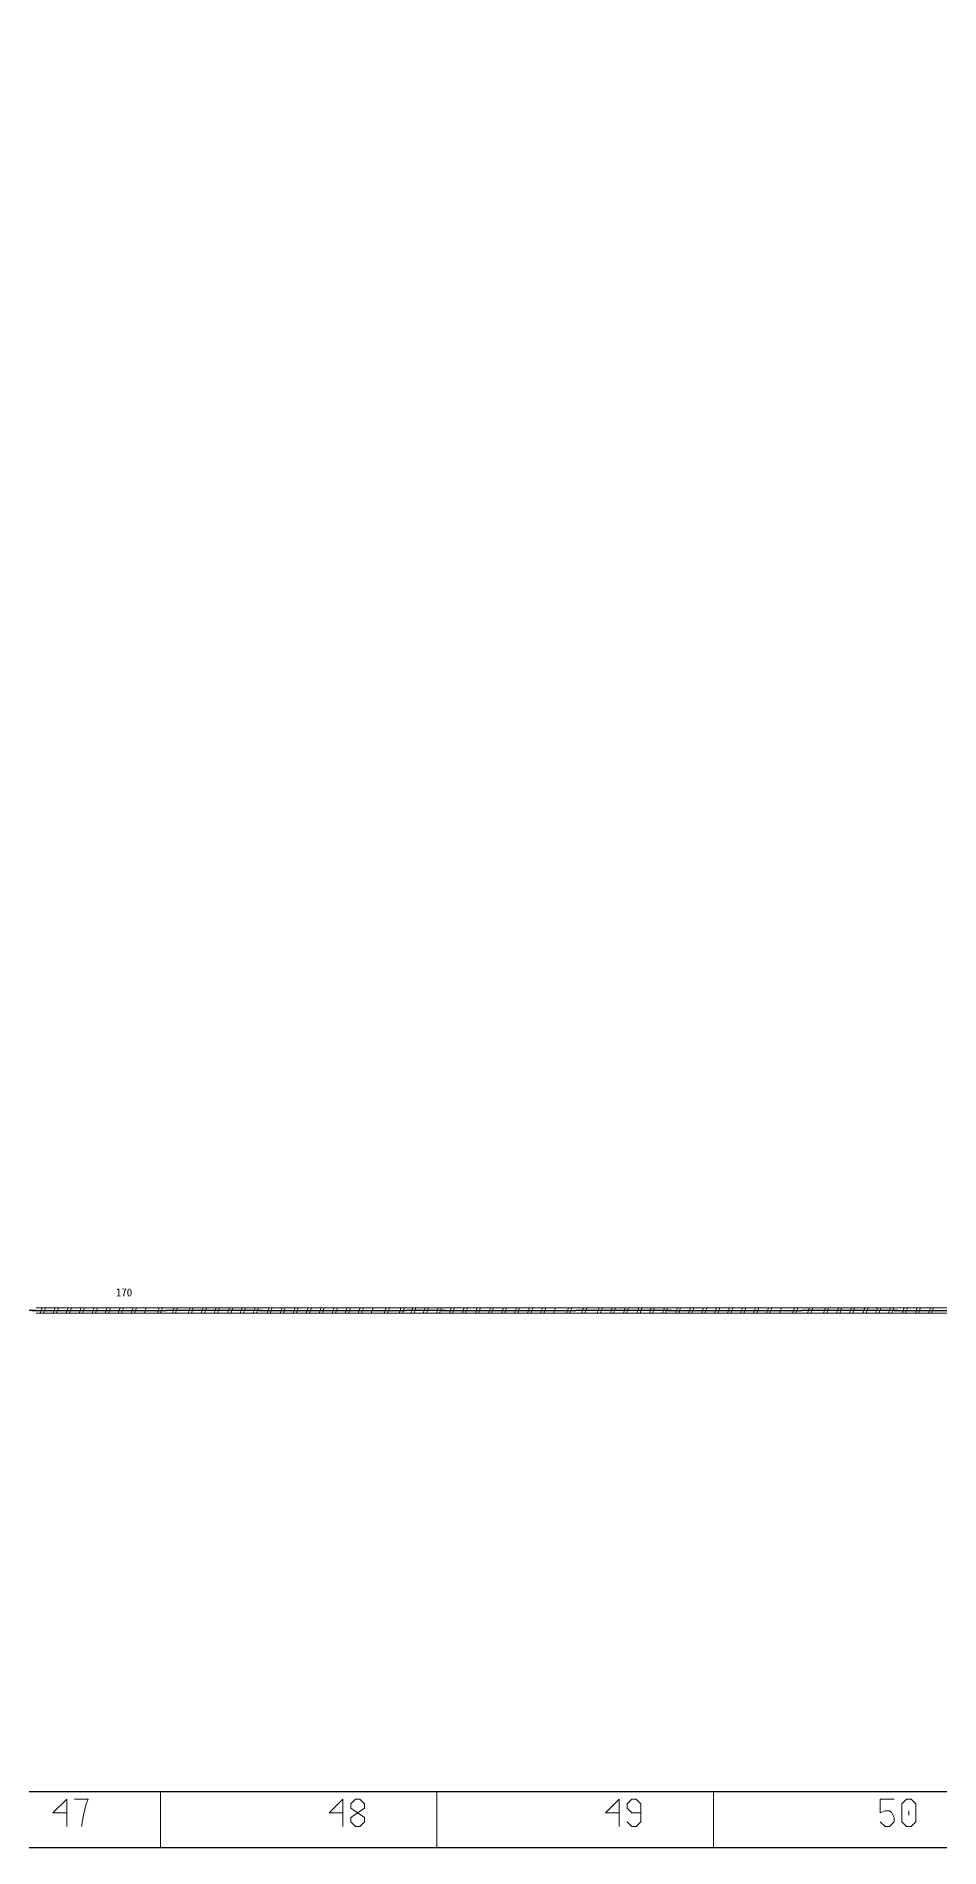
# Model space of a CAD drawing. Header units: millimetres. Extents: x 17 to 3784, y 12 to 1382.
# Drawn here: x 2359.7 to 2523.1, y 12.2 to 339.8 of the extents above; entities that cross this region are included whole.
import ezdxf

# ---------------------------------------------------------------- set-up
doc = ezdxf.new("R2010")
doc.units = ezdxf.units.MM
doc.styles.add('FangSong_GB2312_Style', font='simfang.ttf')

msp = doc.modelspace()

# ---------------------------------------------------------------- linework, layer by layer
for points in [[(18.14, 1381.34), (3479.85, 1381.34), (3479.85, 12.21), (18.14, 12.21)], [(43.28, 1371.36), (3469.6, 1371.36), (3469.6, 22.31), (43.28, 22.31)]]:
    msp.add_lwpolyline(points, close=True)
at = {"color": 7, "linetype": 'Continuous', "lineweight": 25}
for points in [[(2359.74, 109.38), (2342.4, 109.38)], [(2358.98, 109.38), (2383.28, 109.38)], [(2400.62, 109.38), (2383.28, 109.38)], [(2400.01, 109.38), (2426.63, 109.38)], [(2433.72, 109.38), (2426.62, 109.38)], [(2432.96, 109.38), (2457.26, 109.38)], [(2474.6, 109.38), (2457.26, 109.38)], [(2473.84, 109.38), (2498.14, 109.38)], [(2515.48, 109.38), (2498.14, 109.38)], [(2514.87, 109.38), (2541.49, 109.38)]]:
    msp.add_lwpolyline(points, dxfattribs=at)
at = {"color": 7, "linetype": 'Continuous', "lineweight": 0}
for points in [[(2359.73, 109.87), (2362.09, 109.87)], [(2362.09, 108.89), (2359.73, 108.89)], [(2360.79, 109.87), (2360.44, 108.89)], [(2361.38, 109.87), (2361.03, 108.89)], [(2362.09, 109.87), (2364.44, 109.87)], [(2364.44, 108.89), (2362.09, 108.89)], [(2363.15, 109.87), (2362.79, 108.89)], [(2363.74, 109.87), (2363.38, 108.89)], [(2364.44, 109.87), (2366.8, 109.87)], [(2366.8, 108.89), (2364.44, 108.89)], [(2365.5, 109.87), (2365.15, 108.89)], [(2366.09, 109.87), (2365.74, 108.89)], [(2366.8, 109.87), (2369.15, 109.87)], [(2369.15, 108.89), (2366.8, 108.89)], [(2367.86, 109.87), (2367.5, 108.89)], [(2368.45, 109.87), (2368.09, 108.89)], [(2369.15, 109.87), (2371.51, 109.87)], [(2371.51, 108.89), (2369.15, 108.89)], [(2370.21, 109.87), (2369.86, 108.89)], [(2370.8, 109.87), (2370.45, 108.89)], [(2371.51, 109.87), (2373.86, 109.87)], [(2373.86, 108.89), (2371.51, 108.89)], [(2372.57, 109.87), (2372.21, 108.89)], [(2373.15, 109.87), (2372.8, 108.89)], [(2373.86, 109.87), (2376.21, 109.87)], [(2376.21, 108.89), (2373.86, 108.89)], [(2374.92, 109.87), (2374.57, 108.89)], [(2375.51, 109.87), (2375.16, 108.89)], [(2376.21, 109.87), (2378.57, 109.87)], [(2378.57, 108.89), (2376.21, 108.89)], [(2377.27, 109.87), (2376.92, 108.89)], [(2377.86, 109.87), (2377.51, 108.89)], [(2378.57, 109.87), (2380.92, 109.87)], [(2380.92, 108.89), (2378.57, 108.89)], [(2379.63, 109.87), (2379.28, 108.89)], [(2380.92, 109.87), (2383.28, 109.87)], [(2383.28, 108.89), (2380.92, 108.89)], [(2381.98, 109.87), (2381.63, 108.89)], [(2382.57, 109.87), (2382.22, 108.89)], [(2383.28, 109.87), (2385.63, 109.87)], [(2385.63, 108.89), (2383.28, 108.89)], [(2384.34, 108.9), (2384.69, 109.88)], [(2384.93, 108.9), (2385.28, 109.88)], [(2388.84, 108.89), (2385.4, 108.89)], [(2385.48, 109.87), (2388.84, 109.87)], [(2387.19, 108.89), (2387.55, 109.87)], [(2387.78, 108.89), (2388.13, 109.87)], [(2388.84, 109.87), (2391.19, 109.87)], [(2391.19, 108.89), (2388.84, 108.89)], [(2389.55, 108.89), (2389.9, 109.87)], [(2390.13, 108.89), (2390.49, 109.87)], [(2391.19, 109.87), (2393.55, 109.87)], [(2393.55, 108.89), (2391.19, 108.89)], [(2391.9, 108.89), (2392.25, 109.87)], [(2392.49, 108.89), (2392.84, 109.87)], [(2393.55, 109.87), (2395.9, 109.87)], [(2395.9, 108.89), (2393.55, 108.89)], [(2394.34, 108.91), (2394.7, 109.89)], [(2394.93, 108.91), (2395.28, 109.89)], [(2395.9, 109.87), (2398.26, 109.87)], [(2398.26, 108.89), (2395.9, 108.89)], [(2396.61, 108.89), (2396.96, 109.87)], [(2397.2, 108.89), (2397.55, 109.87)], [(2398.26, 109.87), (2401.16, 109.87)], [(2400.9, 108.89), (2398.26, 108.89)], [(2398.96, 108.89), (2399.32, 109.87)], [(2399.55, 108.89), (2399.91, 109.87)], [(2400.76, 109.87), (2403.11, 109.87)], [(2403.11, 108.89), (2400.76, 108.89)], [(2401.82, 109.87), (2401.46, 108.89)], [(2402.41, 109.87), (2402.05, 108.89)], [(2403.11, 109.87), (2405.47, 109.87)], [(2405.47, 108.89), (2403.11, 108.89)], [(2404.17, 109.87), (2403.82, 108.89)], [(2404.76, 109.87), (2404.41, 108.89)], [(2405.47, 109.87), (2407.82, 109.87)], [(2407.82, 108.89), (2405.47, 108.89)], [(2406.53, 109.87), (2406.17, 108.89)], [(2407.11, 109.87), (2406.76, 108.89)], [(2407.82, 109.87), (2410.18, 109.87)], [(2410.18, 108.89), (2407.82, 108.89)], [(2408.88, 109.87), (2408.53, 108.89)], [(2409.47, 109.87), (2409.12, 108.89)], [(2410.18, 109.87), (2412.53, 109.87)], [(2412.53, 108.89), (2410.18, 108.89)], [(2411.23, 109.87), (2410.88, 108.89)], [(2411.82, 109.87), (2411.47, 108.89)], [(2412.53, 109.87), (2414.88, 109.87)], [(2414.88, 108.89), (2412.53, 108.89)], [(2413.59, 109.87), (2413.24, 108.89)], [(2414.18, 109.87), (2413.82, 108.89)], [(2414.88, 109.87), (2417.24, 109.87)], [(2417.24, 108.89), (2414.88, 108.89)], [(2415.94, 109.87), (2415.59, 108.89)], [(2416.53, 109.87), (2416.18, 108.89)], [(2417.24, 109.87), (2419.59, 109.87)], [(2419.59, 108.89), (2417.24, 108.89)], [(2418.3, 109.87), (2417.94, 108.89)], [(2418.89, 109.87), (2418.53, 108.89)], [(2419.59, 109.87), (2421.95, 109.87)], [(2421.95, 108.89), (2419.59, 108.89)], [(2420.65, 109.87), (2420.3, 108.89)], [(2421.95, 109.87), (2424.3, 109.87)], [(2424.3, 108.89), (2421.95, 108.89)], [(2423.01, 109.87), (2422.65, 108.89)], [(2423.6, 109.87), (2423.24, 108.89)], [(2424.3, 109.87), (2426.66, 109.87)], [(2426.66, 108.89), (2424.3, 108.89)], [(2425.36, 108.9), (2425.71, 109.88)], [(2425.95, 108.9), (2426.3, 109.88)], [(2426.65, 109.87), (2429.01, 109.87)], [(2429.01, 108.89), (2426.65, 108.89)], [(2427.45, 108.91), (2427.8, 109.89)], [(2428.04, 108.91), (2428.39, 109.89)], [(2429.01, 109.87), (2431.36, 109.87)], [(2431.36, 108.89), (2429.01, 108.89)], [(2429.71, 108.89), (2430.07, 109.87)], [(2430.3, 108.89), (2430.65, 109.87)], [(2431.36, 109.87), (2433.72, 109.87)], [(2433.72, 108.89), (2431.36, 108.89)], [(2432.07, 108.89), (2432.42, 109.87)], [(2432.66, 108.89), (2433.01, 109.87)], [(2433.71, 109.87), (2436.07, 109.87)], [(2436.07, 108.89), (2433.71, 108.89)], [(2434.77, 109.87), (2434.42, 108.89)], [(2435.36, 109.87), (2435.01, 108.89)], [(2436.07, 109.87), (2438.42, 109.87)], [(2438.42, 108.89), (2436.07, 108.89)], [(2437.13, 109.87), (2436.78, 108.89)], [(2437.72, 109.87), (2437.36, 108.89)], [(2438.42, 109.87), (2440.78, 109.87)], [(2440.78, 108.89), (2438.42, 108.89)], [(2439.48, 109.87), (2439.13, 108.89)], [(2440.07, 109.87), (2439.72, 108.89)], [(2440.78, 109.87), (2443.13, 109.87)], [(2443.13, 108.89), (2440.78, 108.89)], [(2441.84, 109.87), (2441.48, 108.89)], [(2442.43, 109.87), (2442.07, 108.89)], [(2443.13, 109.87), (2445.49, 109.87)], [(2445.49, 108.89), (2443.13, 108.89)], [(2444.19, 109.87), (2443.84, 108.89)], [(2444.78, 109.87), (2444.43, 108.89)], [(2445.49, 109.87), (2447.84, 109.87)], [(2447.84, 108.89), (2445.49, 108.89)], [(2446.55, 109.87), (2446.19, 108.89)], [(2447.13, 109.87), (2446.78, 108.89)], [(2447.84, 109.87), (2450.2, 109.87)], [(2450.2, 108.89), (2447.84, 108.89)], [(2448.9, 109.87), (2448.55, 108.89)], [(2449.49, 109.87), (2449.14, 108.89)], [(2450.2, 109.87), (2452.55, 109.87)], [(2452.55, 108.89), (2450.2, 108.89)], [(2451.25, 109.87), (2450.9, 108.89)], [(2451.84, 109.87), (2451.49, 108.89)], [(2452.55, 109.87), (2454.9, 109.87)], [(2454.9, 108.89), (2452.55, 108.89)], [(2453.61, 109.87), (2453.26, 108.89)], [(2454.9, 109.87), (2457.26, 109.87)], [(2457.26, 108.89), (2454.9, 108.89)], [(2455.96, 109.87), (2455.61, 108.89)], [(2456.55, 109.87), (2456.2, 108.89)], [(2457.26, 109.87), (2459.61, 109.87)], [(2459.61, 108.89), (2457.26, 108.89)], [(2458.32, 108.9), (2458.67, 109.88)], [(2458.91, 108.9), (2459.26, 109.88)], [(2462.82, 108.89), (2459.38, 108.89)], [(2459.46, 109.87), (2462.82, 109.87)], [(2461.17, 108.89), (2461.53, 109.87)], [(2461.76, 108.89), (2462.11, 109.87)], [(2462.82, 109.87), (2465.17, 109.87)], [(2465.17, 108.89), (2462.82, 108.89)], [(2463.53, 108.89), (2463.88, 109.87)], [(2464.12, 108.89), (2464.47, 109.87)], [(2465.17, 109.87), (2467.53, 109.87)], [(2467.53, 108.89), (2465.17, 108.89)], [(2465.88, 108.89), (2466.23, 109.87)], [(2466.47, 108.89), (2466.82, 109.87)], [(2467.53, 109.87), (2469.88, 109.87)], [(2469.88, 108.89), (2467.53, 108.89)], [(2468.32, 108.91), (2468.68, 109.89)], [(2468.91, 108.91), (2469.26, 109.89)], [(2469.88, 109.87), (2472.24, 109.87)], [(2472.24, 108.89), (2469.88, 108.89)], [(2470.59, 108.89), (2470.94, 109.87)], [(2471.18, 108.89), (2471.53, 109.87)], [(2472.24, 109.87), (2474.59, 109.87)], [(2474.59, 108.89), (2472.24, 108.89)], [(2472.94, 108.89), (2473.3, 109.87)], [(2473.53, 108.89), (2473.89, 109.87)], [(2474.59, 109.87), (2476.95, 109.87)], [(2476.95, 108.89), (2474.59, 108.89)], [(2475.65, 109.87), (2475.3, 108.89)], [(2476.24, 109.87), (2475.89, 108.89)], [(2476.95, 109.87), (2479.3, 109.87)], [(2479.3, 108.89), (2476.95, 108.89)], [(2478.01, 109.87), (2477.65, 108.89)], [(2478.6, 109.87), (2478.24, 108.89)], [(2479.3, 109.87), (2481.66, 109.87)], [(2481.66, 108.89), (2479.3, 108.89)], [(2480.36, 109.87), (2480.01, 108.89)], [(2480.95, 109.87), (2480.6, 108.89)], [(2481.66, 109.87), (2484.01, 109.87)], [(2484.01, 108.89), (2481.66, 108.89)], [(2482.72, 109.87), (2482.36, 108.89)], [(2483.31, 109.87), (2482.95, 108.89)], [(2484.01, 109.87), (2486.37, 109.87)], [(2486.37, 108.89), (2484.01, 108.89)], [(2485.07, 109.87), (2484.72, 108.89)], [(2485.66, 109.87), (2485.31, 108.89)], [(2486.37, 109.87), (2488.72, 109.87)], [(2488.72, 108.89), (2486.37, 108.89)], [(2487.43, 109.87), (2487.07, 108.89)], [(2488.01, 109.87), (2487.66, 108.89)], [(2488.72, 109.87), (2491.07, 109.87)], [(2491.07, 108.89), (2488.72, 108.89)], [(2489.78, 109.87), (2489.43, 108.89)], [(2490.37, 109.87), (2490.01, 108.89)], [(2491.07, 109.87), (2493.43, 109.87)], [(2493.43, 108.89), (2491.07, 108.89)], [(2492.13, 109.87), (2491.78, 108.89)], [(2492.72, 109.87), (2492.37, 108.89)], [(2493.43, 109.87), (2495.78, 109.87)], [(2495.78, 108.89), (2493.43, 108.89)], [(2494.49, 109.87), (2494.14, 108.89)], [(2495.78, 109.87), (2498.14, 109.87)], [(2498.14, 108.89), (2495.78, 108.89)], [(2496.84, 109.87), (2496.49, 108.89)], [(2497.43, 109.87), (2497.08, 108.89)], [(2498.14, 109.87), (2500.49, 109.87)], [(2500.49, 108.89), (2498.14, 108.89)], [(2499.2, 108.9), (2499.55, 109.88)], [(2499.79, 108.9), (2500.14, 109.88)], [(2503.7, 108.89), (2500.26, 108.89)], [(2500.34, 109.87), (2503.7, 109.87)], [(2502.05, 108.89), (2502.4, 109.87)], [(2502.64, 108.89), (2502.99, 109.87)], [(2503.7, 109.87), (2506.05, 109.87)], [(2506.05, 108.89), (2503.7, 108.89)], [(2504.41, 108.89), (2504.76, 109.87)], [(2504.99, 108.89), (2505.35, 109.87)], [(2506.05, 109.87), (2508.41, 109.87)], [(2508.41, 108.89), (2506.05, 108.89)], [(2506.76, 108.89), (2507.11, 109.87)], [(2507.35, 108.89), (2507.7, 109.87)], [(2508.41, 109.87), (2510.76, 109.87)], [(2510.76, 108.89), (2508.41, 108.89)], [(2509.2, 108.91), (2509.56, 109.89)], [(2509.79, 108.91), (2510.14, 109.89)], [(2510.76, 109.87), (2513.12, 109.87)], [(2513.12, 108.89), (2510.76, 108.89)], [(2511.47, 108.89), (2511.82, 109.87)], [(2512.06, 108.89), (2512.41, 109.87)], [(2513.12, 109.87), (2516.01, 109.87)], [(2515.76, 108.89), (2513.12, 108.89)], [(2513.82, 108.89), (2514.18, 109.87)], [(2514.41, 108.89), (2514.77, 109.87)], [(2515.62, 109.87), (2517.97, 109.87)], [(2517.97, 108.89), (2515.62, 108.89)], [(2516.68, 109.87), (2516.32, 108.89)], [(2517.27, 109.87), (2516.91, 108.89)], [(2517.97, 109.87), (2520.33, 109.87)], [(2520.33, 108.89), (2517.97, 108.89)], [(2519.03, 109.87), (2518.68, 108.89)], [(2519.62, 109.87), (2519.27, 108.89)], [(2520.33, 109.87), (2522.68, 109.87)], [(2522.68, 108.89), (2520.33, 108.89)], [(2521.39, 109.87), (2521.03, 108.89)], [(2521.97, 109.87), (2521.62, 108.89)], [(2522.68, 109.87), (2525.04, 109.87)], [(2525.04, 108.89), (2522.68, 108.89)]]:
    msp.add_lwpolyline(points, dxfattribs=at)
at = {"color": 7, "linetype": 'Continuous', "lineweight": 13}
for points in [[(2383.28, 109.38), (2359.77, 109.38)], [(2400.61, 109.38), (2383.28, 109.38)], [(2424.3, 109.38), (2400.79, 109.38)], [(2433.71, 109.38), (2426.62, 109.38)], [(2457.26, 109.38), (2433.75, 109.38)], [(2474.59, 109.38), (2457.26, 109.38)], [(2498.14, 109.38), (2474.63, 109.38)], [(2515.47, 109.38), (2498.14, 109.38)], [(2539.16, 109.38), (2515.65, 109.38)], [(2365.24, 21.03), (2362.74, 18.53)], [(2365.24, 16.03), (2365.24, 21.03)], [(2369.15, 21.03), (2366.65, 21.03)], [(2368.28, 18.13), (2368.75, 20.17)], [(2368.75, 20.17), (2369.15, 21.03)], [(2382.18, 12.34), (2382.18, 22.33)], [(2415.19, 21.03), (2412.69, 18.53)], [(2415.19, 16.03), (2415.19, 21.03)], [(2416.6, 20.17), (2417.45, 21.03)], [(2416.6, 19.39), (2416.6, 20.17)], [(2417.45, 21.03), (2418.23, 21.03)], [(2418.23, 21.03), (2419.1, 20.17)], [(2419.1, 20.17), (2419.1, 19.39)], [(2432.18, 12.34), (2432.18, 22.33)], [(2465.14, 21.03), (2462.64, 18.53)], [(2465.14, 16.03), (2465.14, 21.03)], [(2466.55, 20.17), (2467.4, 21.03)], [(2466.55, 19.39), (2466.55, 20.17)], [(2467.4, 21.03), (2468.19, 21.03)], [(2468.19, 21.03), (2469.05, 20.17)], [(2469.05, 20.17), (2469.05, 16.88)], [(2482.18, 12.34), (2482.18, 22.33)], [(2514.84, 21.03), (2512.34, 21.03)], [(2512.34, 21.03), (2512.34, 18.53)], [(2517.1, 21.03), (2516.25, 20.17)], [(2516.25, 20.17), (2516.25, 16.88)], [(2517.89, 21.03), (2517.1, 21.03)], [(2518.75, 20.17), (2517.89, 21.03)], [(2518.75, 19.78), (2518.75, 20.17)], [(2518.75, 17.28), (2518.75, 19.78)], [(2362.74, 18.53), (2365.24, 18.53)], [(2367.9, 16.03), (2368.28, 18.13)], [(2412.69, 18.53), (2415.19, 18.53)], [(2419.1, 17.67), (2416.6, 19.39)], [(2419.1, 19.39), (2416.6, 17.67)], [(2416.6, 17.67), (2416.6, 16.88)], [(2416.6, 16.88), (2417.45, 16.03)], [(2418.23, 16.03), (2419.1, 16.88)], [(2419.1, 16.88), (2419.1, 17.67)], [(2462.64, 18.53), (2465.14, 18.53)], [(2467.4, 18.53), (2466.55, 19.39)], [(2467.4, 16.03), (2466.55, 16.88)], [(2469.05, 18.53), (2467.4, 18.53)], [(2469.05, 16.88), (2468.19, 16.03)], [(2512.34, 18.53), (2513.2, 18.92)], [(2513.2, 16.03), (2512.34, 16.88)], [(2513.2, 18.92), (2513.98, 18.92)], [(2513.98, 18.92), (2514.45, 18.53)], [(2514.84, 16.88), (2513.98, 16.03)], [(2514.45, 18.53), (2514.84, 17.67)], [(2514.84, 17.67), (2514.84, 16.88)], [(2516.25, 16.88), (2517.1, 16.03)], [(2517.5, 18.92), (2517.5, 18.13)], [(2517.89, 16.03), (2518.75, 16.88)], [(2518.75, 16.88), (2518.75, 17.28)], [(2417.45, 16.03), (2418.23, 16.03)], [(2468.19, 16.03), (2467.4, 16.03)], [(2513.98, 16.03), (2513.2, 16.03)], [(2517.1, 16.03), (2517.89, 16.03)]]:
    msp.add_lwpolyline(points, dxfattribs=at)

# ---------------------------------------------------------------- texts
at = {"color": 7, "linetype": 'Continuous', "style": 'FangSong_GB2312_Style'}
msp.add_text('170', height=1.447, dxfattribs=at).set_placement((2374.13, 111.91))

doc.saveas('drawing.dxf')
